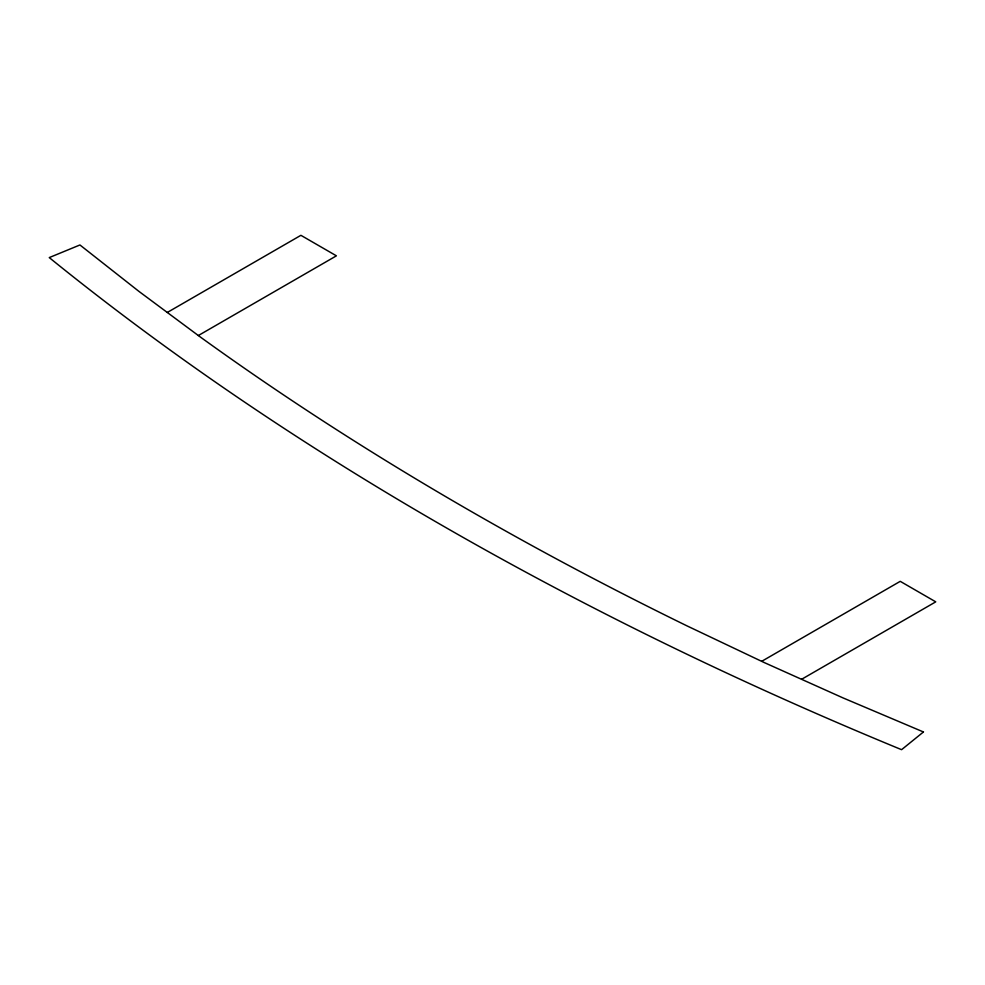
<?xml version="1.0" encoding="UTF-8"?>
<svg xmlns="http://www.w3.org/2000/svg" width="985" height="985" viewBox="0 0 985 985"><rect width="100%" height="100%" fill="white"/><g stroke="black" fill="none" stroke-linecap="round" stroke-linejoin="round"><path stroke-width="1.48" d="M167.29 312.467L300.905 235.316L336.414 255.829L198.342 335.54M761.676 661.341L900.241 581.335L935.75 601.847L801.581 679.305M923.45 731.966L901.583 749.683A3641.274 2102.273 0 0 1 49.25 257.59L79.933 244.97L139.008 291.449L200.287 336.981A3603.61 2080.529 0 0 0 686.951 625.857L764.077 662.486L842.926 697.86L923.45 731.966"/></g></svg>
